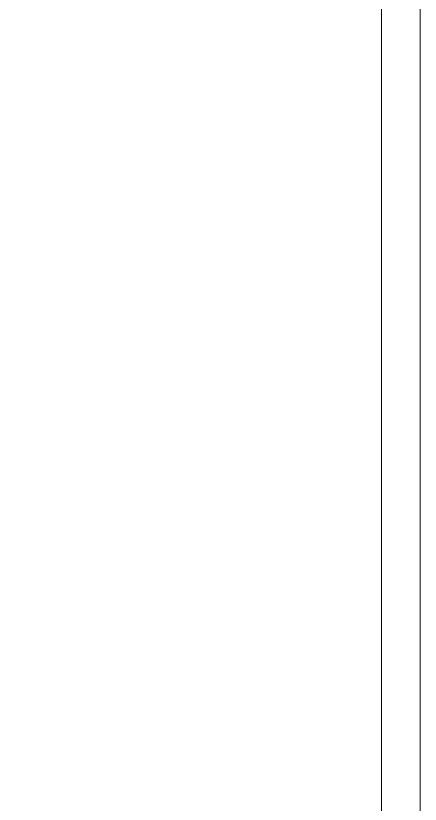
# Model space of a CAD drawing. Header units: millimetres. Extents: x -48147 to 1414029, y -496296 to 18123.
# Drawn here: x 1366343 to 1366645, y -477772 to -477181 of the extents above; entities that cross this region are included whole.
import ezdxf

# ---------------------------------------------------------------- set-up
doc = ezdxf.new("R2010")
doc.units = ezdxf.units.MM
doc.header["$MEASUREMENT"] = 0
doc.linetypes.add('Wipeout_Contour', pattern=[1000, 0, -1000])
doc.layers.add('New_A-25-M_Wall_Int', color=7, linetype='Continuous')
doc.layers.add('New_ArchiCAD Doors', color=7, linetype='Continuous')
doc.layers.add('New_ArchiCAD Doors_Pen_No__63', color=7, linetype='Continuous', lineweight=20, true_color=0x606060)

# ---------------------------------------------------------------- blocks, each defined once
blk = doc.blocks.new('Section Elem_138_2', base_point=(1372879, -490836.73))
at = {"color": 254, "linetype": 'Wipeout_Contour', "lineweight": 0, "ltscale": 57868522.91211338}
blk.add_wipeout([(1365629.7, -474813.61), (1365629.7, -476586.73), (1366034.08, -476586.73), (1366034.08, -478686.73), (1366616.35, -478686.73), (1366616.35, -476586.73), (1367056.15, -476586.73), (1367056.15, -475694.33), (1366649.63, -475694.33), (1366649.63, -475686.73), (1365631.79, -475686.73), (1365631.79, -475661.73), (1366696.83, -475661.73), (1366696.83, -475116.73), (1366695.21, -475107.75), (1366691.31, -475104.03), (1366649.63, -475104.03), (1366649.63, -475086.73), (1367056.15, -475086.73), (1367056.15, -474993.35), (1366935.28, -474993.35), (1366914.15, -474992.74), (1366913.17, -474991.77), (1366912.78, -474989.5), (1366912.84, -474978.27), (1366413.5, -474978.27), (1366392.37, -474977.66), (1366391.39, -474976.69), (1366390.99, -474974.42), (1366391.06, -474963.19), (1365891.72, -474963.19), (1365870.59, -474962.58), (1365869.61, -474961.62), (1365869.21, -474959.34), (1365869.87, -474838.84), (1365845.17, -474838.84), (1365844.47, -474838.82), (1365844.56, -474823.02), (1365844.98, -474820.77), (1365845.97, -474819.86)], dxfattribs=at).dxf.layer = 'New_A-25-M_Wall_Int'
blk = doc.blocks.new('Section Elem_144_2', base_point=(1372879, -490836.73))
at = {"color": 254, "linetype": 'Wipeout_Contour', "lineweight": 0, "ltscale": 7238856.031793656}
blk.add_wipeout([(1366616.35, -478686.73), (1366645.46, -478686.73), (1366645.46, -478620.73), (1366645.46, -476659.73), (1366616.35, -476659.73)], dxfattribs=at).dxf.layer = 'New_ArchiCAD Doors'
at = {"layer": 'New_ArchiCAD Doors_Pen_No__63', "linetype": 'Continuous'}
for p, q in [((1366616.35, -476659.73), (1366616.35, -478686.73)), ((1366645.46, -478620.73), (1366645.46, -476659.73))]:
    blk.add_line(p, q, dxfattribs=at)

msp = doc.modelspace()

# ---------------------------------------------------------------- block references
at = {"layer": 'New_A-25-M_Wall_Int'}
msp.add_blockref('Section Elem_138_2', (1372879, -490836.73), dxfattribs=at)

# ---------------------------------------------------------------- next in the draw order: block references
at = {"layer": 'New_ArchiCAD Doors'}
msp.add_blockref('Section Elem_144_2', (1372879, -490836.73), dxfattribs=at)

doc.saveas('drawing.dxf')
